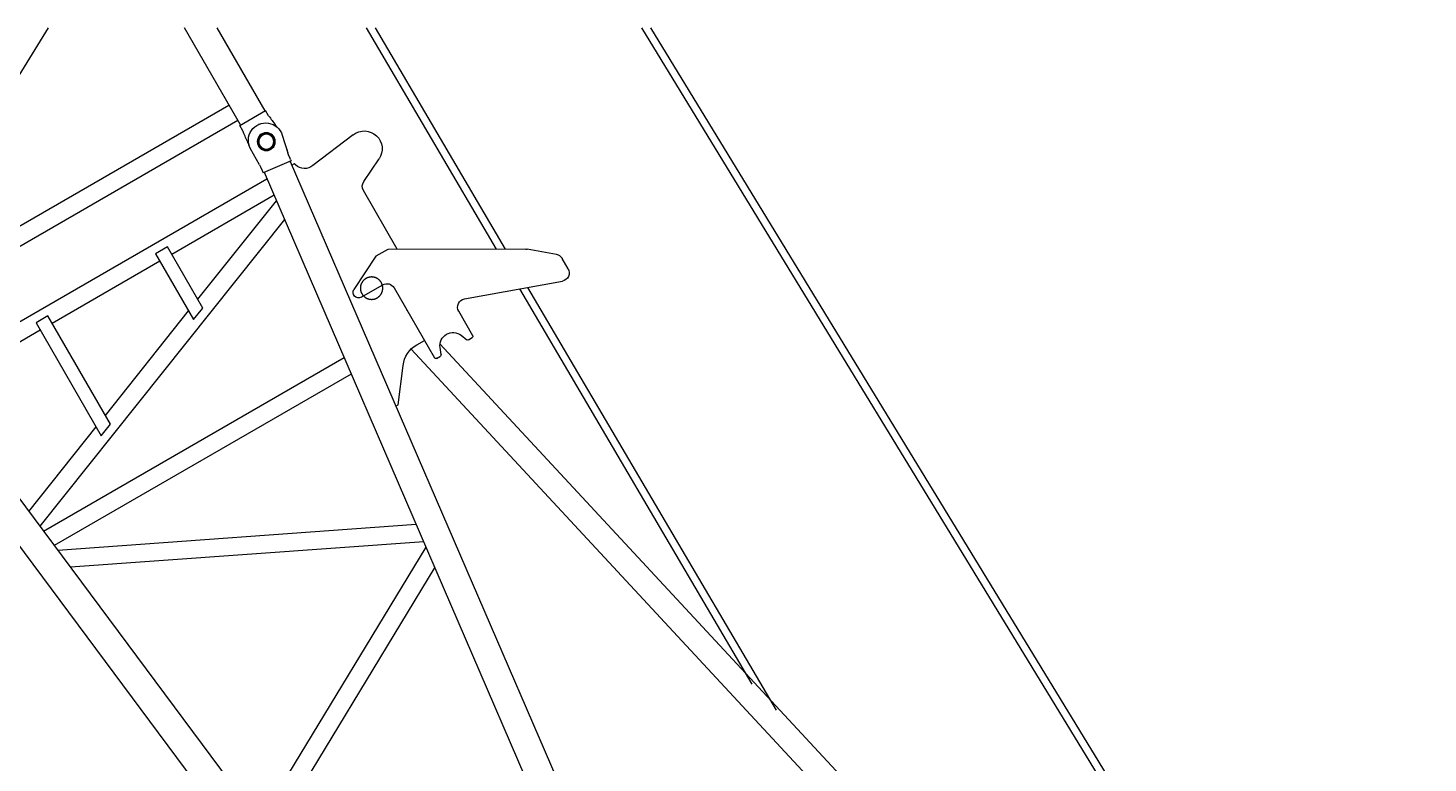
# Model space of a CAD drawing. Header units: millimetres. Extents: x -2078669 to -1085629, y -5987148 to 310365.
# Drawn here: x -1487410 to -1474739, y -759994 to -753340 of the extents above; entities that cross this region are included whole.
import ezdxf

# ---------------------------------------------------------------- set-up
doc = ezdxf.new("R2010")
doc.units = ezdxf.units.MM
doc.header["$LTSCALE"] = 500
doc.linetypes.add('PHANTOM', pattern=[8, 3, -1, 1, -1, 1, -1])
doc.layers.add('2', color=7, linetype='Continuous')
doc.layers.add('D-BYP-STRB', color=5, linetype='Continuous', lineweight=25)

# ---------------------------------------------------------------- blocks, each defined once
blk = doc.blocks.new('A$C57306f55')
at = {"layer": 'D-BYP-STRB', "linetype": 'Continuous'}
for p, q in [((3623.1, 4055.5), (6469.8, 8715.1)), ((3673.5, 4191.7), (6437, 8715.1)), ((7435.1, 8715.1), (6964.4, 7914.6)), ((7467.5, 8715.1), (6996.8, 7914.5)), ((8007.8, 8715.1), (7834.3, 8414.7)), ((7922.3, 8363.9), (8125.1, 8715.1)), ((8618, 8715.1), (9228.9, 7730.2)), ((7820.6, 8397.3), (7831.6, 8416.3)), ((7925.1, 8362.3), (7831.6, 8416.3)), ((9218.4, 7712), (7964.1, 8436.2)), ((7855, 8366.4), (7855, 8366.4)), ((7855, 8366.4), (7855.1, 8366.3)), ((7855.1, 8366.3), (7855.1, 8366.3)), ((7855.1, 8366.3), (7855.2, 8366.3)), ((7855.2, 8366.3), (7855.2, 8366.3)), ((7855.2, 8366.3), (7855.3, 8366.2)), ((7855.3, 8366.2), (7855.3, 8366.2)), ((7855.3, 8366.2), (7855.4, 8366.2)), ((7855.4, 8366.2), (7855.5, 8366.2)), ((7855.5, 8366.2), (7855.5, 8366.1)), ((7855.5, 8366.1), (7855.6, 8366.1)), ((7855.6, 8366.1), (7855.6, 8366.1)), ((7855.6, 8366.1), (7855.7, 8366.1)), ((7855.7, 8366.1), (7855.7, 8366.1)), ((7855.7, 8366.1), (7855.8, 8366)), ((7855.8, 8366), (7855.8, 8366)), ((7931.6, 8380), (9185.9, 7655.8)), ((7513.8, 8328.8), (7659.8, 8216.9)), ((7770.7, 8327.1), (7750.8, 8263.7)), ((7914.1, 8343.3), (7925.1, 8362.3)), ((7748.2, 8255.6), (7750.8, 8263.7)), ((7748.2, 8255.6), (7750.7, 8263.7)), ((7755.3, 8278.2), (7750.7, 8263.7)), ((7750.7, 8263.7), (7750.7, 8263.7)), ((7750.7, 8263.7), (7750.7, 8263.7)), ((7750.7, 8263.7), (7750.7, 8263.7)), ((7750.7, 8263.7), (7750.7, 8263.7)), ((7750.7, 8263.7), (7750.7, 8263.7)), ((7750.7, 8263.7), (7750.7, 8263.7)), ((7750.7, 8263.7), (7750.8, 8263.7)), ((7750.8, 8263.7), (7750.8, 8263.7)), ((7750.8, 8263.7), (7750.8, 8263.7)), ((7750.8, 8263.7), (7750.8, 8263.7)), ((7750.8, 8263.7), (7750.8, 8263.7)), ((7750.8, 8263.7), (7750.8, 8263.7)), ((7750.8, 8263.7), (7750.8, 8263.7)), ((7750.8, 8263.7), (7750.8, 8263.7)), ((7750.8, 8263.7), (7750.8, 8263.7)), ((7750.8, 8263.7), (7750.8, 8263.7)), ((7853.3, 8219.4), (7885.8, 8277.4)), ((7742.7, 8232.2), (5954.9, 4091.1)), ((7476.1, 8158.8), (7420.5, 8240.8)), ((7723.4, 8219.1), (7728, 8223.2)), ((7728, 8223.2), (7736.6, 8218.2)), ((7741, 8238.8), (7738.8, 8233.9)), ((7740.9, 8238.8), (7738.8, 8233.9)), ((7738.8, 8233.9), (7839.8, 8190.3)), ((7740.9, 8238.8), (7742.7, 8242.8)), ((7741, 8238.8), (7742.7, 8242.8)), ((7742.7, 8242.8), (7748.2, 8255.6)), ((7742.7, 8242.8), (7748.2, 8255.6)), ((7742.7, 8242.8), (7742.7, 8242.8)), ((7849.2, 8212), (7843.7, 8199.2)), ((7853.3, 8219.4), (7849.2, 8212)), ((6062.9, 4085), (7835.6, 8192.1)), ((9056.3, 7459.3), (7826.2, 8169.4)), ((7842, 8195.2), (7839.8, 8190.3)), ((7843.7, 8199.2), (7842, 8195.2)), ((7354.4, 7914.1), (7477.3, 8127)), ((7800.3, 8109.4), (8170.6, 7895.5)), ((8076.6, 7732.7), (7791.9, 8089.9)), ((7762.7, 8022.3), (8648.2, 6910.8)), ((6778.6, 7895.5), (6884.5, 7914.3)), ((6889.8, 7914.8), (7388.7, 7913.6)), ((7388.7, 7913.6), (7432, 7888.6)), ((8058.2, 7700.9), (8186.1, 7922.4)), ((8186.1, 7922.4), (8229.4, 7897.4)), ((6736.2, 7843.4), (6757.9, 7881)), ((6758.1, 7881.4), (6757.9, 7881)), ((7432, 7888.6), (7511.6, 7768.8)), ((8229.4, 7897.4), (8092, 7659.4)), ((8213.9, 7870.5), (8603.6, 7645.5)), ((6736.2, 7843.4), (6736.2, 7843.4)), ((6882.8, 7775.8), (5982.9, 6245.3)), ((6912.1, 7770.5), (6070.7, 6339.4)), ((7111.7, 7734), (6756.8, 7798.9)), ((6756.8, 7798.9), (6756.8, 7798.9)), ((7366.1, 7774.4), (7219.7, 7520.9)), ((7484.9, 7740.4), (7407, 7785.4)), ((7081.1, 7600.9), (7132.3, 7689.5)), ((7317.6, 7690.5), (7317.4, 7690.1)), ((7319.4, 7693.6), (7317.6, 7690.5)), ((7319.6, 7694), (7319.4, 7693.6)), ((7319.6, 7694), (7319.7, 7694.1)), ((8092, 7659.4), (8058.2, 7700.9)), ((8411.3, 7312.5), (8110, 7690.6)), ((8392.8, 7280.4), (8619.1, 7672.4)), ((8619.1, 7672.4), (8662.4, 7647.4)), ((8662.4, 7647.4), (8426.6, 7238.9)), ((8646.9, 7620.5), (9017.2, 7406.7)), ((7304, 7552.8), (4723.9, 4771.9)), ((7200, 7571.7), (5351.7, 5579.5)), ((7081.1, 7600.9), (7081.1, 7600.9)), ((7097.3, 7585.7), (7083, 7594)), ((7123.4, 7602.4), (7102.9, 7586.2)), ((7102.9, 7586.1), (7102.9, 7586.2)), ((7196, 7532.4), (7199.9, 7558.2)), ((7284.1, 7568), (7256.2, 7584.1)), ((7196, 7532.4), (7196, 7532.4)), ((7212.9, 7519), (7198.5, 7527.3)), ((7219.7, 7520.9), (7219.7, 7520.9)), ((8635.6, 6893.8), (7546.9, 7522.4)), ((9071.2, 7478.7), (6513.8, 4041.8)), ((7351, 7350.5), (7333.3, 7493.7)), ((7521, 7462.3), (8596.5, 6841.3)), ((6590.4, 3974.8), (9152.4, 7418.3)), ((7351, 7350.5), (7351, 7350.5)), ((7351, 7350.5), (7351, 7350.5)), ((7359.8, 7345.4), (7351, 7350.5)), ((8426.6, 7238.9), (8392.8, 7280.4)), ((8688.3, 6964.8), (8444.8, 7270.5)), ((8583.9, 6824.4), (7286.1, 6918.2)), ((7258.8, 6855), (8537.9, 6762.5)), ((7853, 5841.9), (7250.4, 6835.6)), ((7218.8, 6762.4), (7811.1, 5785.6))]:
    blk.add_line(p, q, dxfattribs=at)
for points in [[(7820.6, 8397.3), (7818.7, 8394.7), (7816.4, 8391.7), (7813.9, 8388.2), (7811, 8384.4), (7808, 8380.3), (7804.8, 8376), (7801.5, 8371.6), (7798.1, 8367), (7797.1, 8365.7), (7796.1, 8364.3), (7795.1, 8363), (7794.2, 8361.7), (7793.2, 8360.3), (7792.2, 8359), (7791.2, 8357.7), (7790.3, 8356.4)], [(7891.4, 8291), (7892.3, 8293.1), (7893.3, 8295.3), (7894.2, 8297.4), (7895.2, 8299.7), (7896.1, 8301.9), (7897.1, 8304.2), (7898.1, 8306.4), (7899.1, 8308.7), (7901.4, 8313.9), (7903.6, 8319), (7905.7, 8323.9), (7907.7, 8328.6), (7909.6, 8333), (7911.3, 8336.9), (7912.8, 8340.4), (7914.1, 8343.3)]]:
    blk.add_lwpolyline(points, dxfattribs=at)
for radius in [32.5, 30, 27]:
    blk.add_circle((7828.8, 8303.6), radius, dxfattribs=at)
at = {"layer": 'D-BYP-STRB', "linetype": 'PHANTOM'}
blk.add_circle((7447.6, 7773.1), 40.5, dxfattribs=at)
at = {"layer": 'D-BYP-STRB', "linetype": 'Continuous'}
for centre, radius, start, end in [((7830.8, 8308.2), 63, 330.7842, 162.5309), ((7474.3, 8277.3), 65, 52.5014, 214.1753), ((7690.2, 8256.5), 50, 232.5014, 311.5517), ((7451.3, 8142), 30, 330, 34.1753), ((6889.7, 7884.8), 30, 89.8673, 100.0789), ((6784.1, 7866.4), 30, 100.0736, 149.9963), ((6762.2, 7828.4), 30, 150, 259.6397), ((7392, 7759.4), 30, 60, 150), ((7494.9, 7757.7), 20, 240, 33.5811), ((7106.3, 7704.5), 30, 330, 79.6397), ((7152.9, 7565.2), 47.5, 351.5307, 128.4693), ((7085.5, 7598.4), 5, 150, 240), ((7099.8, 7590.1), 5, 240, 308.4693), ((7234.1, 7481.4), 100, 7.0525, 60), ((7201, 7531.7), 5, 171.5307, 240), ((7215.4, 7523.4), 5, 240, 330)]:
    blk.add_arc(centre, radius, start, end, dxfattribs=at)

msp = doc.modelspace()

# ---------------------------------------------------------------- block references
at = {"layer": '2', "xscale": -2.5, "yscale": 2.5, "zscale": 2.5}
msp.add_blockref('A$C57306f55', (-1465681.1, -775128.2, 708000), dxfattribs=at)

doc.saveas('drawing.dxf')
